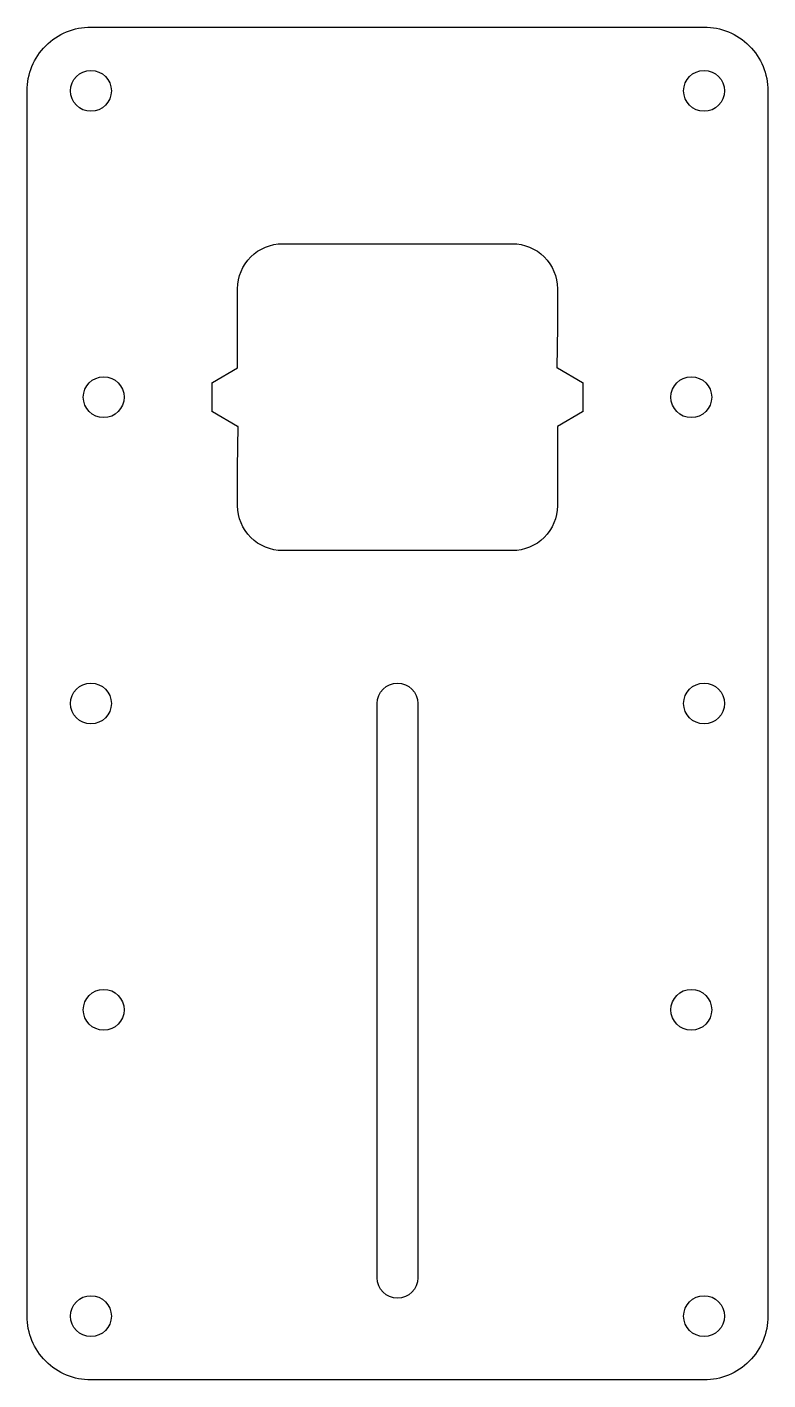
# Model space of a CAD drawing. Header units: millimetres. Extents: x -29 to 29, y -77 to 29.
import ezdxf

# ---------------------------------------------------------------- set-up
doc = ezdxf.new("R2010")
doc.units = ezdxf.units.MM
doc.layers.get('0').update_dxf_attribs({"linetype": 'CONTINUOUS'})

msp = doc.modelspace()

# ---------------------------------------------------------------- linework, layer by layer
for points in [[(29, -72, -0.414214), (24, -77), (-24, -77, -0.414214), (-29, -72), (-29, 24, -0.414214), (-24, 29), (24, 29, -0.414214), (29, 24)], [(12.48, 2.3, -0.003562), (12.52, 2.3), (14.48, 1.16, -0.003562), (14.5, 1.14), (14.5, -1.14, -0.003562), (14.48, -1.16), (12.52, -2.3), (12.52, -5.52), (12.52, -8.5, -0.414214), (9, -12.02), (-9, -12.02, -0.414214), (-12.52, -8.5), (-12.52, -5.52), (-12.48, -2.3, -0.003562), (-12.52, -2.3), (-14.48, -1.16, -0.003562), (-14.5, -1.14), (-14.5, 1.14, -0.003562), (-14.48, 1.16), (-12.52, 2.3), (-12.52, 5.52), (-12.52, 5.52), (-12.52, 8.5, -0.414214), (-9, 12.02), (9, 12.02, -0.414214), (12.52, 8.5), (12.52, 5.52)], [(1.6, -69, -1), (-1.6, -69), (-1.6, -24, -1), (1.6, -24)]]:
    msp.add_lwpolyline(points, format="xyb", close=True)
for centre in [(-24, 24), (24, 24), (-23, 0), (23, 0), (-24, -24), (24, -24), (-23, -48), (23, -48), (-24, -72), (24, -72)]:
    msp.add_circle(centre, 1.6)

doc.saveas('drawing.dxf')
